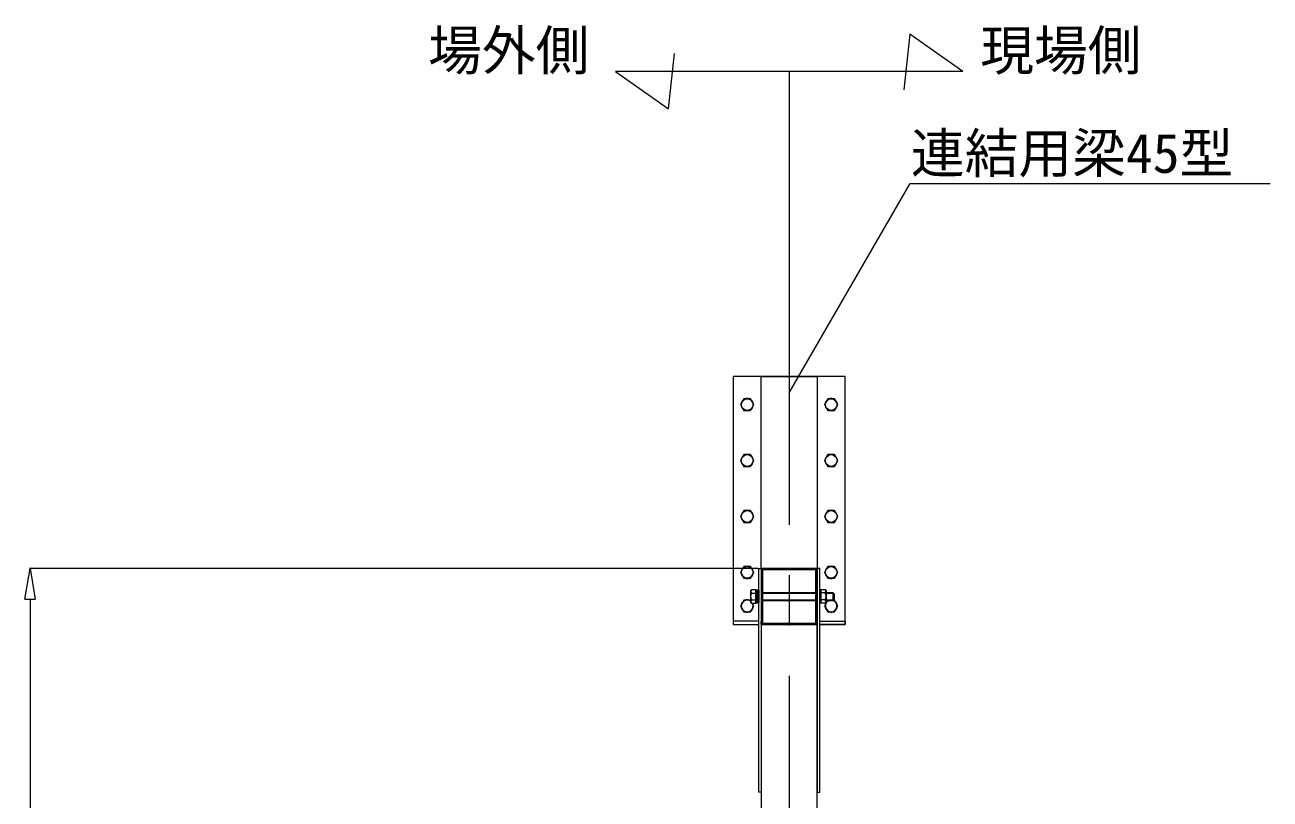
# Model space of a CAD drawing. Units: millimetres, scale not verified. Extents: x -10075 to 10075, y -16938 to 16938.
# Drawn here: x 3210 to 5434, y 10312 to 11696 of the extents above; entities that cross this region are included whole.
import ezdxf
from ezdxf.enums import TextEntityAlignment as Align

# ---------------------------------------------------------------- set-up
doc = ezdxf.new("R2010")
doc.units = ezdxf.units.MM
doc.header["$LTSCALE"] = 90
doc.linetypes.add('CHAIN2', pattern=[12, 9, -1, 1, -1])
for name, color, linetype, lineweight in [('0-6_ﾎﾞﾙﾄ類', 134, 'Continuous', 18), ('0-C_寸法', 134, 'Continuous', 18), ('1-6_通芯', 134, 'CHAIN2', 18), ('1-A_標準柱', 134, 'Continuous', 18), ('1-B_文字', 134, 'Continuous', 18), ('2-2_連結用梁45', 134, 'Continuous', 18)]:
    doc.layers.add(name, color=color, linetype=linetype, lineweight=lineweight)
doc.styles.add('ＭＳ ゴシック', font='')
doc.styles.get('ＭＳ ゴシック').set_extended_font_data('MS Gothic')

msp = doc.modelspace()

# ---------------------------------------------------------------- linework, layer by layer
at = {"layer": '0-6_ﾎﾞﾙﾄ類'}
for p, q in [((4506.04, 10685), (4507.66, 10686.63)), ((4507.66, 10680.56), (4515.04, 10680.56)), ((4527.13, 10681.5), (4622.53, 10681.5)), ((4527.13, 10680.3), (4622.53, 10680.3)), ((4639.01, 10680.89), (4631.64, 10680.89)), ((4640.64, 10685.32), (4639.01, 10686.94)), ((4640.64, 10685.32), (4640.64, 10664.32)), ((4640.64, 10681.5), (4653.04, 10681.5)), ((4640.64, 10680.3), (4654.24, 10680.3)), ((4653.04, 10681.5), (4653.04, 10667.5)), ((4653.04, 10681.5), (4655.04, 10679.5)), ((4655.04, 10679.5), (4655.04, 10669.5)), ((4507.66, 10668.44), (4515.04, 10668.44)), ((4515.04, 10674.5), (4518.04, 10675.31)), ((4515.04, 10673.69), (4518.04, 10674.5)), ((4527.13, 10668.7), (4622.53, 10668.7)), ((4527.13, 10667.5), (4622.53, 10667.5)), ((4639.01, 10668.76), (4631.64, 10668.76)), ((4640.64, 10664.32), (4639.01, 10662.7)), ((4640.64, 10668.7), (4654.24, 10668.7)), ((4640.64, 10667.5), (4653.04, 10667.5)), ((4653.04, 10667.5), (4655.04, 10669.5))]:
    msp.add_line(p, q, dxfattribs=at)
for points in [[(4493.78, 11028), (4487.72, 11017.5), (4493.78, 11007), (4505.9, 11007), (4511.96, 11017.5), (4505.9, 11028)], [(4643.77, 11028), (4637.72, 11017.5), (4643.77, 11007), (4655.9, 11007), (4661.96, 11017.5), (4655.9, 11028)], [(4493.78, 10928), (4487.72, 10917.5), (4493.78, 10907), (4505.9, 10907), (4511.96, 10917.5), (4505.9, 10928)], [(4643.77, 10928), (4637.72, 10917.5), (4643.77, 10907), (4655.9, 10907), (4661.96, 10917.5), (4655.9, 10928)], [(4493.78, 10828), (4487.72, 10817.5), (4493.78, 10807), (4505.9, 10807), (4511.96, 10817.5), (4505.9, 10828)], [(4643.77, 10828), (4637.72, 10817.5), (4643.77, 10807), (4655.9, 10807), (4661.96, 10817.5), (4655.9, 10828)], [(4493.78, 10728), (4487.72, 10717.5), (4493.78, 10707), (4505.9, 10707), (4511.96, 10717.5), (4505.9, 10728)], [(4643.77, 10728), (4637.72, 10717.5), (4643.77, 10707), (4655.9, 10707), (4661.96, 10717.5), (4655.9, 10728)], [(4518.04, 10663.15), (4518.04, 10685.85), (4515.04, 10685.85), (4515.04, 10663.15)], [(4518.04, 10663.5), (4518.04, 10685.5), (4520.34, 10685.5), (4520.34, 10663.5)], [(4631.64, 10685.82), (4631.64, 10663.82), (4629.34, 10663.82), (4629.34, 10685.82)]]:
    msp.add_lwpolyline(points, close=True, dxfattribs=at)
for points in [[(4506.04, 10685), (4506.04, 10664), (4507.66, 10662.37)], [(4507.66, 10662.37), (4515.04, 10662.37), (4515.04, 10686.63), (4507.66, 10686.63)], [(4639.01, 10662.7), (4631.64, 10662.7), (4631.64, 10686.94), (4639.01, 10686.94)], [(4506.04, 10667.76), (4505.9, 10668), (4493.78, 10668), (4487.72, 10657.5), (4493.78, 10647), (4505.9, 10647), (4511.96, 10657.5), (4509.14, 10662.37)], [(4643.49, 10667.5), (4637.72, 10657.5), (4643.77, 10647), (4655.9, 10647), (4661.96, 10657.5), (4655.9, 10668), (4653.54, 10668)]]:
    msp.add_lwpolyline(points, dxfattribs=at)
for centre in [(4499.84, 11017.5), (4649.84, 11017.5), (4499.84, 10917.5), (4649.84, 10917.5), (4499.84, 10817.5), (4649.84, 10817.5), (4499.84, 10717.5), (4649.84, 10717.5)]:
    msp.add_circle(centre, 10.5, dxfattribs=at)
for centre, radius, start, end in [((4499.84, 11017.5), 11, 132.659, 167.341), ((4499.84, 11017.5), 11, 192.659, 227.341), ((4499.84, 11017.5), 11, 72.659, 107.341), ((4499.84, 11017.5), 11, 12.659, 47.341), ((4499.84, 11017.5), 11, 312.659, 347.341), ((4649.84, 11017.5), 11, 132.659, 167.341), ((4649.84, 11017.5), 11, 192.659, 227.341), ((4649.84, 11017.5), 11, 72.659, 107.341), ((4649.84, 11017.5), 11, 12.659, 47.341), ((4649.84, 11017.5), 11, 312.659, 347.341), ((4499.84, 11017.5), 11, 252.659, 287.341), ((4649.84, 11017.5), 11, 252.659, 287.341), ((4499.84, 10917.5), 11, 132.659, 167.341), ((4499.84, 10917.5), 11, 72.659, 107.341), ((4499.84, 10917.5), 11, 12.659, 47.341), ((4649.84, 10917.5), 11, 132.659, 167.341), ((4649.84, 10917.5), 11, 72.659, 107.341), ((4649.84, 10917.5), 11, 12.659, 47.341), ((4499.84, 10917.5), 11, 192.659, 227.341), ((4499.84, 10917.5), 11, 252.659, 287.341), ((4499.84, 10917.5), 11, 312.659, 347.341), ((4649.84, 10917.5), 11, 192.659, 227.341), ((4649.84, 10917.5), 11, 252.659, 287.341), ((4649.84, 10917.5), 11, 312.659, 347.341), ((4499.84, 10817.5), 11, 132.659, 167.341), ((4499.84, 10817.5), 11, 192.659, 227.341), ((4499.84, 10817.5), 11, 72.659, 107.341), ((4499.84, 10817.5), 11, 12.659, 47.341), ((4499.84, 10817.5), 11, 312.659, 347.341), ((4649.84, 10817.5), 11, 132.659, 167.341), ((4649.84, 10817.5), 11, 192.659, 227.341), ((4649.84, 10817.5), 11, 72.659, 107.341), ((4649.84, 10817.5), 11, 12.659, 47.341), ((4649.84, 10817.5), 11, 312.659, 347.341), ((4499.84, 10817.5), 11, 252.659, 287.341), ((4649.84, 10817.5), 11, 252.659, 287.341), ((4499.84, 10717.5), 11, 132.659, 167.341), ((4499.84, 10717.5), 11, 72.659, 107.341), ((4499.84, 10717.5), 11, 12.659, 47.341), ((4649.84, 10717.5), 11, 132.659, 167.341), ((4649.84, 10717.5), 11, 72.659, 107.341), ((4649.84, 10717.5), 11, 12.659, 47.341), ((4499.84, 10717.5), 11, 192.659, 227.341), ((4499.84, 10717.5), 11, 252.659, 287.341), ((4499.84, 10717.5), 11, 312.659, 347.341), ((4649.84, 10717.5), 11, 192.659, 227.341), ((4649.84, 10717.5), 11, 252.659, 287.341), ((4649.84, 10717.5), 11, 312.659, 347.341), ((4518.16, 10674.5), 12.12, 150, 210), ((4510.69, 10683.59), 4.28, 135, 225), ((4635.98, 10683.91), 4.28, 315, 45), ((4628.51, 10674.82), 12.12, 330, 30), ((4499.84, 10657.5), 11, 132.659, 167.341), ((4499.84, 10657.5), 11, 192.659, 227.341), ((4499.84, 10657.5), 10.5, 53.809, 27.668), ((4499.84, 10657.5), 11, 72.659, 107.341), ((4510.69, 10665.4), 4.28, 135, 225), ((4499.84, 10657.5), 11, 312.659, 347.341), ((4499.84, 10657.5), 11, 12.659, 26.311), ((4635.98, 10665.73), 4.28, 315, 45), ((4649.84, 10657.5), 11, 132.659, 167.341), ((4649.84, 10657.5), 11, 192.659, 227.341), ((4649.84, 10657.5), 10.5, 107.753, 72.256), ((4649.84, 10657.5), 11, 12.659, 47.341), ((4649.84, 10657.5), 11, 312.659, 347.341), ((4499.84, 10657.5), 11, 252.659, 287.341), ((4649.84, 10657.5), 11, 252.659, 287.341)]:
    msp.add_arc(centre, radius, start, end, dxfattribs=at)
at = {"layer": '0-C_寸法'}
for p, q in [((3209.67, 10669.5), (3218.84, 10724.5)), ((4519.34, 10724.5), (3217.84, 10724.5)), ((3218.84, 10724.5), (3228, 10669.5)), ((3209.67, 10669.5), (3228, 10669.5)), ((3218.84, 10669.5), (3218.84, 6279.5))]:
    msp.add_line(p, q, dxfattribs=at)
at = {"layer": '1-6_通芯'}
msp.add_line((4574.84, 11612.5), (4574.84, 4719.04), dxfattribs=at)
at = {"layer": '1-A_標準柱'}
for points in [[(4520.34, 10724.5), (4524.84, 10724.5), (4524.84, 10324.5), (4520.34, 10324.5)], [(4629.34, 10724.5), (4624.84, 10724.5), (4624.84, 10324.5), (4629.34, 10324.5)]]:
    msp.add_lwpolyline(points, close=True, dxfattribs=at)
msp.add_lwpolyline([(4624.84, 10274.5), (4624.84, 10624.5), (4524.84, 10624.5), (4524.84, 10280.58)], dxfattribs=at)
at = {"layer": '1-B_文字'}
msp.add_line((4791.31, 11412.5), (5433.86, 11412.5), dxfattribs=at)
for points in [[(4884.8, 11612.5), (4790.19, 11679.25), (4779.77, 11580.24)], [(4884.8, 11612.5), (4264.88, 11612.5), (4359.49, 11545.76), (4369.9, 11644.76)], [(4574.84, 11038.18), (4790.95, 11412.5), (4791.31, 11412.5)]]:
    msp.add_lwpolyline(points, dxfattribs=at)
at = {"layer": '2-2_連結用梁45'}
for p, q in [((4524.84, 10722.2), (4524.84, 10626.8)), ((4622.53, 10724.5), (4527.13, 10724.5)), ((4624.84, 10626.8), (4624.84, 10722.2)), ((4524.84, 10624.5), (4524.84, 10630.5)), ((4524.84, 10624.5), (4624.84, 10624.5)), ((4527.13, 10624.5), (4622.53, 10624.5)), ((4624.84, 10624.5), (4624.84, 10630.5))]:
    msp.add_line(p, q, dxfattribs=at)
for points in [[(4629.34, 10624.5), (4674.84, 10624.5), (4674.84, 11067.5), (4474.84, 11067.5), (4474.84, 10624.5), (4520.34, 10624.5)], [(4520.34, 10630.5), (4474.84, 10630.5), (4474.84, 10624.5), (4520.34, 10624.5)], [(4629.34, 10630.5), (4674.84, 10630.5), (4674.84, 10624.5), (4629.34, 10624.5)]]:
    msp.add_lwpolyline(points, dxfattribs=at)
for points in [[(4524.84, 11067.5), (4624.84, 11067.5), (4624.84, 10724.5), (4524.84, 10724.5)], [(4527.13, 10626.8), (4622.53, 10626.8), (4622.53, 10722.2), (4527.13, 10722.2)]]:
    msp.add_lwpolyline(points, close=True, dxfattribs=at)
for centre, start, end in [((4527.13, 10722.2), 90, 180), ((4622.53, 10722.2), 0, 90), ((4527.13, 10626.8), 180, 270), ((4622.53, 10626.8), 270, 360)]:
    msp.add_arc(centre, 2.3, start, end, dxfattribs=at)

# ---------------------------------------------------------------- texts
at = {"layer": '1-B_文字', "style": 'ＭＳ ゴシック'}
for s, p in [('場外側', (3929.96, 11594.24)), ('現場側', (4916.11, 11594.24)), ('連結用梁45型', (4792.31, 11410.53))]:
    msp.add_text(s, height=70.38, dxfattribs=at).set_placement(p, align=Align.BOTTOM_LEFT)

doc.saveas('drawing.dxf')
